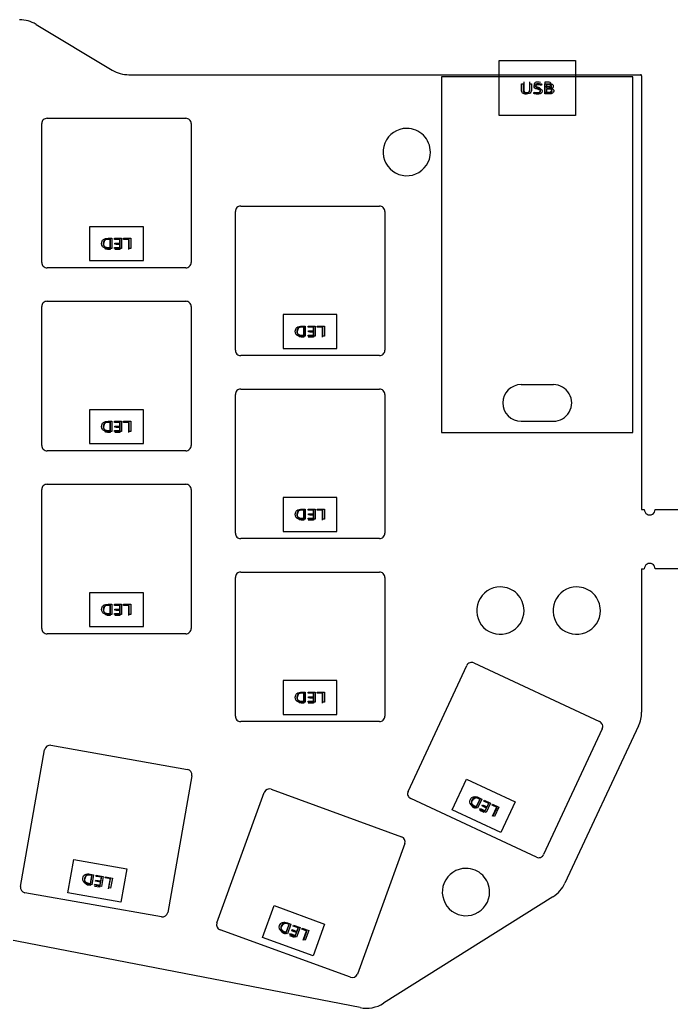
# Model space of a CAD drawing. Header units: millimetres. Extents: x 23 to 254, y 67 to 159.
# Drawn here: x 77.7 to 138.3, y 67.1 to 159 of the extents above; entities that cross this region are included whole.
import ezdxf

# ---------------------------------------------------------------- set-up
doc = ezdxf.new("R2010")
doc.units = ezdxf.units.MM
doc.layers.get('0').update_dxf_attribs({"linetype": 'CONTINUOUS'})

msp = doc.modelspace()

# ---------------------------------------------------------------- linework, layer by layer
at = {"color": 7}
for points in [[(79.2489, 158.5688), (86.3238, 154.3237)], [(87.8673, 153.8962), (135.4434, 153.8962)], [(135.5364, 153.7963), (135.5364, 113.4963)], [(124.35928, 152.44496), (124.35928, 153.058278), (124.51083, 153.058278), (124.51083, 152.44096)], [(124.5708, 153.2365), (124.5708, 152.427), (124.6184, 152.3317), (124.666, 152.2841), (124.7613, 152.2365), (124.9517, 152.2365), (125.047, 152.2841), (125.0946, 152.3317), (125.1422, 152.427), (125.1422, 153.2365)], [(125.13562, 152.442294), (125.13562, 153.058278), (125.28549, 153.058278), (125.28542, 152.44229)], [(125.5708, 152.2841), (125.7137, 152.2365), (125.9517, 152.2365), (126.047, 152.2841), (126.0946, 152.3317), (126.1422, 152.427), (126.1422, 152.5222), (126.0946, 152.6174), (126.047, 152.6651), (125.9517, 152.7127), (125.7613, 152.7603), (125.666, 152.8079), (125.6184, 152.8555), (125.5708, 152.9508), (125.5708, 153.046), (125.6184, 153.1412), (125.666, 153.1889), (125.7613, 153.2365), (125.9994, 153.2365), (126.1422, 153.1889)], [(126.25528, 153.018273), (126.20808, 152.915609)], [(126.94926, 152.106273), (126.5266, 152.106273), (126.5266, 153.058249), (126.87001, 153.058276)], [(126.9041, 152.7603), (127.047, 152.7127), (127.0946, 152.6651), (127.1422, 152.5698), (127.1422, 152.427), (127.0946, 152.3317), (127.047, 152.2841), (126.9517, 152.2365), (126.5708, 152.2365), (126.5708, 153.2365), (126.9041, 153.2365), (126.9994, 153.1889), (127.047, 153.1412), (127.0946, 153.046), (127.0946, 152.9508), (127.047, 152.8555), (126.9994, 152.8079), (126.9041, 152.7603), (126.5708, 152.7603)], [(126.87671, 152.95562), (126.67801, 152.95562), (126.67801, 152.652961), (126.90031, 152.652953)], [(127.09738, 152.611628), (127.09738, 152.604928)], [(125.52454, 152.138302), (125.52454, 152.252966)], [(126.28381, 152.360942), (126.284, 152.36096)], [(126.9087, 152.552955), (126.67803, 152.552953)], [(126.67803, 152.552953), (126.67803, 152.207628), (126.92052, 152.207628)], [(80.2644, 149.8478), (93.1644, 149.8478)], [(79.7644, 136.4478), (79.7644, 149.3478)], [(93.6644, 149.3478), (93.6644, 136.4478)], [(98.2644, 141.6928), (111.1644, 141.6928)], [(97.7644, 128.2928), (97.7644, 141.1928)], [(111.6644, 141.1928), (111.6644, 128.2928)], [(85.943225, 138.697602), (86.269135, 138.697602), (86.269135, 137.745626), (85.908833, 137.745626)], [(85.930123, 137.848292), (86.121738, 137.848292), (86.121738, 138.59494), (85.962878, 138.59494)], [(86.5477, 138.6526), (87.0239, 138.6526), (87.0239, 137.6526), (86.5477, 137.6526)], [(87.0239, 138.1288), (86.6906, 138.1288)], [(87.3573, 138.6526), (87.8334, 138.6526), (87.8334, 137.6526)], [(93.1644, 135.9478), (80.2644, 135.9478)], [(80.2644, 132.8478), (93.1644, 132.8478)], [(79.7644, 119.4478), (79.7644, 132.3478)], [(93.6644, 132.3478), (93.6644, 119.4478)], [(103.94323, 130.542601), (104.26913, 130.542601), (104.26913, 129.590625), (103.90883, 129.590625)], [(103.93012, 129.69329), (104.12174, 129.69329), (104.12174, 130.439938), (103.96288, 130.439938)], [(104.5477, 130.4976), (105.0239, 130.4976), (105.0239, 129.4976), (104.5477, 129.4976)], [(105.0239, 129.9738), (104.6906, 129.9738)], [(105.3573, 130.4976), (105.8334, 130.4976), (105.8334, 129.4976)], [(111.1644, 127.7928), (98.2644, 127.7928)], [(124.3327, 125.1038), (127.3327, 125.1038)], [(97.7644, 111.2928), (97.7644, 124.1928)], [(98.2644, 124.6928), (111.1644, 124.6928)], [(111.6644, 124.1928), (111.6644, 111.2928)], [(85.943225, 121.697602), (86.269135, 121.697602), (86.269135, 120.745626), (85.908833, 120.745626)], [(85.930123, 120.848292), (86.121738, 120.848292), (86.121738, 121.59494), (85.962878, 121.59494)], [(86.5477, 121.6526), (87.0239, 121.6526), (87.0239, 120.6526), (86.5477, 120.6526)], [(87.3573, 121.6526), (87.8334, 121.6526), (87.8334, 120.6526)], [(124.3327, 121.7038), (127.3327, 121.7038)], [(87.0239, 121.1288), (86.6906, 121.1288)], [(93.1644, 118.9478), (80.2644, 118.9478)], [(80.2644, 115.8478), (93.1644, 115.8478)], [(79.7644, 102.4478), (79.7644, 115.3478)], [(93.6644, 115.3478), (93.6644, 102.4478)], [(103.94323, 113.542601), (104.26913, 113.542601), (104.26913, 112.590625), (103.90883, 112.590625)], [(103.93012, 112.69329), (104.12174, 112.69329), (104.12174, 113.439938), (103.96288, 113.439938)], [(104.5477, 113.4976), (105.0239, 113.4976), (105.0239, 112.4976), (104.5477, 112.4976)], [(105.3573, 113.4976), (105.8334, 113.4976), (105.8334, 112.4976)], [(135.5364, 113.4963), (135.7864, 113.4963)], [(136.7864, 113.4963), (139.7864, 113.4963)], [(105.0239, 112.9738), (104.6906, 112.9738)], [(111.1644, 110.7928), (98.2644, 110.7928)], [(98.2644, 107.6928), (111.1644, 107.6928)], [(135.5364, 107.9963), (135.5364, 94.6646)], [(135.5364, 107.9963), (135.7864, 107.9963)], [(139.7864, 107.9963), (136.7864, 107.9963)], [(97.7644, 94.2928), (97.7644, 107.1928)], [(111.6644, 107.1928), (111.6644, 94.2928)], [(85.943225, 104.6976), (86.269135, 104.6976), (86.269135, 103.74563), (85.908833, 103.74563)], [(85.930123, 103.84832), (86.121738, 103.84832), (86.121738, 104.59497), (85.962878, 104.59497)], [(86.5477, 104.6526), (87.0239, 104.6526), (87.0239, 103.6526), (86.5477, 103.6526)], [(87.0239, 104.1288), (86.6906, 104.1288)], [(87.3573, 104.6526), (87.8334, 104.6526), (87.8334, 103.6526)], [(93.1644, 101.9478), (80.2644, 101.9478)], [(113.8226, 87.3134), (119.2743, 99.0048)], [(119.9388, 99.2466), (131.6302, 93.7949)], [(103.94323, 96.5426), (104.26913, 96.5426), (104.26913, 95.59063), (103.90883, 95.59063)], [(103.93012, 95.69332), (104.12174, 95.69332), (104.12174, 96.43997), (103.96288, 96.43997)], [(104.5477, 96.4976), (105.0239, 96.4976), (105.0239, 95.4976), (104.5477, 95.4976)], [(105.0239, 95.9738), (104.6906, 95.9738)], [(105.3573, 96.4976), (105.8334, 96.4976), (105.8334, 95.4976)], [(111.1644, 93.7928), (98.2644, 93.7928)], [(131.872, 93.1304), (126.4203, 81.439)], [(135.2528, 93.3913), (128.4103, 78.7941)], [(77.7917, 78.4824), (80.0317, 91.1865)], [(80.6109, 91.592), (93.315, 89.352)], [(93.7205, 88.7728), (91.4805, 76.0687)], [(101.0986, 87.5163), (113.2207, 83.1042)], [(96.0457, 75.0954), (100.4578, 87.2175)], [(125.7558, 81.1972), (114.0644, 86.6489)], [(120.373527, 86.741268), (120.668901, 86.603533), (120.266578, 85.740746), (119.940026, 85.893019)], [(120.002724, 85.977099), (120.176391, 85.896117), (120.491934, 86.572803), (120.347958, 86.63994)], [(120.9022, 86.4449), (121.3337, 86.2436), (120.9111, 85.3373), (120.4795, 85.5386)], [(121.1124, 85.7689), (120.8103, 85.9098)], [(121.6358, 86.1028), (122.0674, 85.9015), (121.6448, 84.9952)], [(109.3735, 67.221), (24.9673, 83.5267)], [(113.5195, 82.4634), (109.1074, 70.3413)], [(84.266885, 79.625127), (84.587843, 79.568533), (84.422536, 78.631025), (84.067708, 78.693591)], [(84.106507, 78.791024), (84.295211, 78.75775), (84.424865, 79.493057), (84.268418, 79.520643)], [(84.8548, 79.4759), (85.3238, 79.3932), (85.1501, 78.4084), (84.6811, 78.491)], [(85.652, 79.3353), (86.121, 79.2526), (85.9473, 78.2678)], [(85.2328, 78.8773), (84.9045, 78.9352)], [(90.9013, 75.6632), (78.1972, 77.9032)], [(127.2905, 77.5275), (111.5391, 67.6266)], [(102.621325, 75.096905), (102.92758, 74.985438), (102.601987, 74.090878), (102.263416, 74.214108)], [(102.318544, 74.303323), (102.498608, 74.237785), (102.753977, 74.939407), (102.604697, 74.993741)], [(103.174, 74.8472), (103.6215, 74.6844), (103.2795, 73.7447), (102.832, 73.9075)], [(103.9347, 74.5704), (104.3822, 74.4075), (104.0402, 73.4678)], [(108.4666, 70.0425), (96.3445, 74.4546)], [(103.4424, 74.1922), (103.1291, 74.3062)]]:
    msp.add_lwpolyline(points, dxfattribs=at)
for points in [[(122.2827, 155.2063), (129.3827, 155.2063), (129.3827, 150.1063), (122.2827, 150.1063)], [(134.7227, 153.6863), (116.9427, 153.6863), (116.9427, 120.6663), (134.7227, 120.6663)], [(113.7, 148.9072)], [(84.2144, 136.6228), (89.2144, 136.6228), (89.2144, 139.7728), (84.2144, 139.7728)], [(85.332353, 138.212279)], [(85.487935, 138.216283)], [(86.1192, 138.6526), (86.1192, 137.6526), (85.8811, 137.6526), (85.7382, 137.7002), (85.643, 137.7955), (85.5954, 137.8907), (85.5477, 138.0812), (85.5477, 138.224), (85.5954, 138.4145), (85.643, 138.5098), (85.7382, 138.605), (85.8811, 138.6526)], [(86.526259, 138.697602), (87.179715, 138.697602), (87.179715, 137.745626), (86.526259, 137.745626), (86.526259, 137.850957), (87.032319, 137.850957), (87.032319, 138.148283), (86.555738, 138.148283), (86.555738, 138.25228), (87.032319, 138.25228), (87.032319, 138.592272), (86.526259, 138.592272)], [(88.037888, 138.697602), (88.037888, 137.745626), (87.890492, 137.745626), (87.890492, 138.590938), (87.379519, 138.590938), (87.379519, 138.697602)], [(102.2144, 128.4678), (107.2144, 128.4678), (107.2144, 131.6178), (102.2144, 131.6178)], [(104.52626, 130.542601), (105.17971, 130.542601), (105.17971, 129.590625), (104.52626, 129.590625), (104.52626, 129.695956), (105.03232, 129.695956), (105.03232, 129.993282), (104.55574, 129.993282), (104.55574, 130.097279), (105.03232, 130.097279), (105.03232, 130.437271), (104.52626, 130.437271)], [(106.03789, 130.542601), (106.03789, 129.590625), (105.89049, 129.590625), (105.89049, 130.435937), (105.37952, 130.435937), (105.37952, 130.542601)], [(103.33237, 130.057278)], [(103.48793, 130.061281)], [(104.1192, 130.4976), (104.1192, 129.4976), (103.8811, 129.4976), (103.7382, 129.5452), (103.643, 129.6405), (103.5954, 129.7357), (103.5477, 129.9262), (103.5477, 130.069), (103.5954, 130.2595), (103.643, 130.3548), (103.7382, 130.45), (103.8811, 130.4976)], [(84.2144, 119.6228), (89.2144, 119.6228), (89.2144, 122.7728), (84.2144, 122.7728)], [(86.1192, 121.6526), (86.1192, 120.6526), (85.8811, 120.6526), (85.7382, 120.7002), (85.643, 120.7955), (85.5954, 120.8907), (85.5477, 121.0812), (85.5477, 121.224), (85.5954, 121.4145), (85.643, 121.5098), (85.7382, 121.605), (85.8811, 121.6526)], [(86.526259, 121.697602), (87.179715, 121.697602), (87.179715, 120.745626), (86.526259, 120.745626), (86.526259, 120.850957), (87.032319, 120.850957), (87.032319, 121.148283), (86.555738, 121.148283), (86.555738, 121.25228), (87.032319, 121.25228), (87.032319, 121.592272), (86.526259, 121.592272)], [(88.037888, 121.697602), (88.037888, 120.745626), (87.890492, 120.745626), (87.890492, 121.590938), (87.379519, 121.590938), (87.379519, 121.697602)], [(85.332353, 121.212279)], [(85.487935, 121.216283)], [(102.2144, 111.4678), (107.2144, 111.4678), (107.2144, 114.6178), (102.2144, 114.6178)], [(103.48793, 113.061281)], [(104.1192, 113.4976), (104.1192, 112.4976), (103.8811, 112.4976), (103.7382, 112.5452), (103.643, 112.6405), (103.5954, 112.7357), (103.5477, 112.9262), (103.5477, 113.069), (103.5954, 113.2595), (103.643, 113.3548), (103.7382, 113.45), (103.8811, 113.4976)], [(104.52626, 113.542601), (105.17971, 113.542601), (105.17971, 112.590625), (104.52626, 112.590625), (104.52626, 112.695956), (105.03232, 112.695956), (105.03232, 112.993282), (104.55574, 112.993282), (104.55574, 113.097279), (105.03232, 113.097279), (105.03232, 113.437271), (104.52626, 113.437271)], [(106.03789, 113.542601), (106.03789, 112.590625), (105.89049, 112.590625), (105.89049, 113.435937), (105.37952, 113.435937), (105.37952, 113.542601)], [(103.33237, 113.057278)], [(84.2144, 102.6228), (89.2144, 102.6228), (89.2144, 105.7728), (84.2144, 105.7728)], [(122.4, 106.3072)], [(129.5, 106.3072)], [(85.332353, 104.21225)], [(85.487935, 104.21631)], [(86.1192, 104.6526), (86.1192, 103.6526), (85.8811, 103.6526), (85.7382, 103.7002), (85.643, 103.7955), (85.5954, 103.8907), (85.5477, 104.0812), (85.5477, 104.224), (85.5954, 104.4145), (85.643, 104.5098), (85.7382, 104.605), (85.8811, 104.6526)], [(86.526259, 104.6976), (87.179715, 104.6976), (87.179715, 103.74563), (86.526259, 103.74563), (86.526259, 103.85096), (87.032319, 103.85096), (87.032319, 104.14828), (86.555738, 104.14828), (86.555738, 104.25228), (87.032319, 104.25228), (87.032319, 104.59227), (86.526259, 104.59227)], [(88.037888, 104.6976), (88.037888, 103.74563), (87.890492, 103.74563), (87.890492, 104.59094), (87.379519, 104.59094), (87.379519, 104.6976)], [(102.2144, 94.4678), (107.2144, 94.4678), (107.2144, 97.6178), (102.2144, 97.6178)], [(104.52626, 96.5426), (105.17971, 96.5426), (105.17971, 95.59063), (104.52626, 95.59063), (104.52626, 95.69596), (105.03232, 95.69596), (105.03232, 95.99328), (104.55574, 95.99328), (104.55574, 96.09728), (105.03232, 96.09728), (105.03232, 96.43727), (104.52626, 96.43727)], [(106.03789, 96.5426), (106.03789, 95.59063), (105.89049, 95.59063), (105.89049, 96.43594), (105.37952, 96.43594), (105.37952, 96.5426)], [(103.33237, 96.05725)], [(103.48793, 96.06131)], [(104.1192, 96.4976), (104.1192, 95.4976), (103.8811, 95.4976), (103.7382, 95.5452), (103.643, 95.6405), (103.5954, 95.7357), (103.5477, 95.9262), (103.5477, 96.069), (103.5954, 96.2595), (103.643, 96.3548), (103.7382, 96.45), (103.8811, 96.4976)], [(123.7924, 86.3331), (122.4611, 83.4783), (117.9296, 85.5914), (119.2608, 88.4462)], [(119.614782, 86.559552)], [(120.5137, 86.626), (120.0911, 85.7197), (119.8753, 85.8203), (119.766, 85.9239), (119.7199, 86.0504), (119.717, 86.1569), (119.7544, 86.3496), (119.8147, 86.4791), (119.9384, 86.6316), (120.0218, 86.6978), (120.1484, 86.7439), (120.298, 86.7266)], [(119.757492, 86.497485)], [(120.901931, 86.494869), (121.494167, 86.218705), (121.091843, 85.355918), (120.499607, 85.632082), (120.544122, 85.727544), (121.002768, 85.513673), (121.128425, 85.783146), (120.696497, 85.984557), (120.740449, 86.078813), (121.172377, 85.877402), (121.316063, 86.185538), (120.857417, 86.399408)], [(122.271934, 85.856027), (121.86961, 84.99324), (121.73602, 85.055534), (122.093263, 85.821645), (121.630167, 86.03759), (121.675248, 86.134266)], [(87.6755, 80.116), (87.1285, 77.0138), (82.2044, 77.8821), (82.7514, 80.9842)], [(119.2045, 80.1631)], [(83.581013, 79.253227)], [(83.734937, 79.230209)], [(84.4327, 79.5503), (84.2591, 78.5655), (84.0246, 78.6068), (83.8922, 78.6785), (83.8149, 78.7888), (83.7846, 78.8909), (83.7708, 79.0868), (83.7956, 79.2274), (83.8755, 79.4068), (83.939, 79.4923), (84.0493, 79.5695), (84.1983, 79.5916)], [(84.841061, 79.523884), (85.484591, 79.410413), (85.319283, 78.472905), (84.675753, 78.586376), (84.694044, 78.690106), (85.192416, 78.60223), (85.244045, 78.895033), (84.774705, 78.97779), (84.792764, 79.08021), (85.262104, 78.997453), (85.321143, 79.332278), (84.822771, 79.420154)], [(86.329726, 79.261393), (86.164419, 78.323885), (86.019262, 78.34948), (86.166048, 79.181948), (85.662838, 79.270677), (85.681359, 79.375717)], [(106.063, 74.9878), (104.9857, 72.0278), (100.2872, 73.7379), (101.3646, 76.6979)], [(101.881314, 74.849748)], [(102.7713, 74.9938), (102.4293, 74.0541), (102.2056, 74.1356), (102.0876, 74.2292), (102.0307, 74.3512), (102.0185, 74.457), (102.0389, 74.6523), (102.0878, 74.7865), (102.1977, 74.9492), (102.275, 75.0224), (102.3971, 75.0794), (102.5476, 75.0753)], [(102.028881, 74.800359)], [(103.169203, 74.897494), (103.783246, 74.674001), (103.457653, 73.779442), (102.84361, 74.002934), (102.879635, 74.101912), (103.355176, 73.92883), (103.456866, 74.208219), (103.009027, 74.371219), (103.044597, 74.468947), (103.492436, 74.305947), (103.608719, 74.625434), (103.133178, 74.798516)], [(104.589671, 74.380486), (104.264079, 73.485927), (104.125568, 73.536341), (104.414681, 74.330672), (103.934526, 74.505434), (103.971006, 74.605662)]]:
    msp.add_lwpolyline(points, close=True, dxfattribs=at)
for points in [[(79.2489, 158.5688), (78.782648, 158.848543), (78.249134, 158.996309), (77.7054, 158.9963)], [(86.3238, 154.3237), (86.790052, 154.043957), (87.323566, 153.896191), (87.8673, 153.8962)], [(135.510594, 153.865514), (135.493152, 153.88425), (135.468981, 153.895288), (135.4434, 153.8962)], [(135.5364, 153.7963), (135.537318, 153.821881), (135.528035, 153.846779), (135.510594, 153.865514)], [(125.53964, 152.828953), (125.53964, 152.87962), (125.555907, 152.92273), (125.58844, 152.958283)], [(125.61714, 152.65429), (125.565473, 152.696957), (125.53964, 152.755178), (125.53964, 152.828953)], [(125.58844, 152.958283), (125.620973, 152.994723), (125.66588, 153.022723), (125.72316, 153.042283)], [(125.84952, 152.546293), (125.74736, 152.575626), (125.6699, 152.611625), (125.61714, 152.65429)], [(125.75005, 152.927609), (125.71185, 152.902722), (125.69275, 152.869389), (125.69275, 152.827609)], [(125.69275, 152.827609), (125.69275, 152.795609), (125.701183, 152.768942), (125.71805, 152.747609)], [(125.71805, 152.747609), (125.734917, 152.726276), (125.762417, 152.707166), (125.80055, 152.690279)], [(125.72316, 153.042283), (125.78156, 153.061836), (125.848357, 153.071613), (125.92355, 153.071613)], [(125.92013, 152.966279), (125.84491, 152.966279), (125.788217, 152.953389), (125.75005, 152.927609)], [(125.80055, 152.690279), (125.83875, 152.673392), (125.89039, 152.655169), (125.95547, 152.635609)], [(126.07168, 152.951609), (126.023413, 152.961389), (125.972897, 152.966279), (125.92013, 152.966279)], [(125.92355, 153.071613), (125.98975, 153.071613), (126.05037, 153.066723), (126.10541, 153.056943)], [(125.95547, 152.635609), (126.026197, 152.615162), (126.085697, 152.592939), (126.13397, 152.568939)], [(126.20808, 152.915609), (126.166547, 152.929829), (126.12108, 152.941829), (126.07168, 152.951609)], [(126.10541, 153.056943), (126.16041, 153.047163), (126.210367, 153.034273), (126.25528, 153.018273)], [(126.87001, 153.058276), (127.020443, 153.058276), (127.133827, 153.040499), (127.21016, 153.004946)], [(127.09899, 152.92095), (127.05299, 152.944063), (126.978897, 152.95562), (126.87671, 152.95562)], [(126.90031, 152.652953), (127.00359, 152.652953), (127.074317, 152.665843), (127.11249, 152.691623)], [(127.26746, 152.682288), (127.228193, 152.645841), (127.1715, 152.622288), (127.09738, 152.611628)], [(127.09738, 152.604928), (127.147913, 152.598728), (127.19338, 152.587175), (127.23378, 152.570268)], [(127.16969, 152.808953), (127.16969, 152.8614), (127.146123, 152.898732), (127.09899, 152.92095)], [(127.11249, 152.691623), (127.150623, 152.71829), (127.16969, 152.7574), (127.16969, 152.808953)], [(127.21016, 153.004946), (127.287627, 152.970279), (127.32636, 152.909392), (127.32636, 152.822284)], [(127.32636, 152.822284), (127.32636, 152.766284), (127.306727, 152.719619), (127.26746, 152.682288)], [(124.47547, 152.188967), (124.39801, 152.253854), (124.35928, 152.339185), (124.35928, 152.44496)], [(124.81731, 152.092967), (124.667997, 152.092967), (124.55405, 152.124967), (124.47547, 152.188967)], [(124.51083, 152.44096), (124.51083, 152.363629), (124.536663, 152.30363), (124.58833, 152.260965)], [(124.58833, 152.260965), (124.64113, 152.218298), (124.720277, 152.196965), (124.82577, 152.196965)], [(125.08, 152.138297), (125.01152, 152.108077), (124.923957, 152.092967), (124.81731, 152.092967)], [(124.82577, 152.196965), (124.934663, 152.196965), (125.013247, 152.219632), (125.06152, 152.264965)], [(125.06152, 152.264965), (125.11092, 152.311185), (125.13562, 152.370295), (125.13562, 152.442294)], [(125.23492, 152.263628), (125.201253, 152.211181), (125.149613, 152.169404), (125.08, 152.138297)], [(125.28542, 152.44229), (125.28542, 152.376517), (125.268587, 152.316963), (125.23492, 152.263628)], [(125.52454, 152.252966), (125.56494, 152.238746), (125.614897, 152.225856), (125.67441, 152.214296)], [(125.66768, 152.104972), (125.610413, 152.112972), (125.5627, 152.124082), (125.52454, 152.138302)], [(125.8546, 152.092972), (125.78724, 152.092972), (125.724933, 152.096972), (125.66768, 152.104972)], [(125.67441, 152.214296), (125.73501, 152.202743), (125.797317, 152.196966), (125.86133, 152.196966)], [(126.0196, 152.487623), (125.9792, 152.50629), (125.922507, 152.525846), (125.84952, 152.546293)], [(126.16781, 152.163632), (126.09035, 152.116525), (125.985947, 152.092972), (125.8546, 152.092972)], [(125.86133, 152.196966), (125.951143, 152.196966), (126.0185, 152.210743), (126.0634, 152.238296)], [(126.1072, 152.428963), (126.090333, 152.450296), (126.061133, 152.46985), (126.0196, 152.487623)], [(126.0634, 152.238296), (126.1094, 152.265849), (126.1324, 152.303182), (126.1324, 152.350293)], [(126.1324, 152.350293), (126.1324, 152.381406), (126.124, 152.40763), (126.1072, 152.428963)], [(126.13397, 152.568939), (126.18337, 152.545826), (126.220417, 152.517826), (126.24511, 152.484939)], [(126.284, 152.36096), (126.284, 152.276518), (126.24527, 152.210742), (126.16781, 152.163632)], [(126.24511, 152.484939), (126.27091, 152.452052), (126.28381, 152.41072), (126.28381, 152.360942)], [(127.1394, 152.506285), (127.096733, 152.537398), (127.019833, 152.552955), (126.9087, 152.552955)], [(126.92052, 152.207628), (127.027167, 152.207628), (127.10126, 152.224071), (127.1428, 152.256958)], [(127.25406, 152.176943), (127.179967, 152.12983), (127.078367, 152.106273), (126.94926, 152.106273)], [(127.2051, 152.386288), (127.2051, 152.436061), (127.1832, 152.47606), (127.1394, 152.506285)], [(127.1428, 152.256958), (127.184333, 152.289845), (127.2051, 152.332955), (127.2051, 152.386288)], [(127.23378, 152.570268), (127.275313, 152.553381), (127.30788, 152.529381), (127.33148, 152.498268)], [(127.36688, 152.376938), (127.36688, 152.290718), (127.329273, 152.224053), (127.25406, 152.176943)], [(127.33148, 152.498268), (127.35508, 152.467161), (127.36688, 152.426718), (127.36688, 152.376938)], [(80.2644, 149.8478), (80.131792, 149.8478), (80.004615, 149.795122), (79.910847, 149.701353)], [(93.517953, 149.701353), (93.424185, 149.795122), (93.297008, 149.8478), (93.1644, 149.8478)], [(79.910847, 149.701353), (79.817078, 149.607585), (79.7644, 149.480408), (79.7644, 149.3478)], [(93.6644, 149.3478), (93.6644, 149.480408), (93.611722, 149.607585), (93.517953, 149.701353)], [(113.7, 148.9072), (112.810183, 148.9072), (112.007983, 148.371187), (111.667465, 147.549104)], [(115.255635, 148.262835), (114.843055, 148.675415), (114.283476, 148.9072), (113.7, 148.9072)], [(115.9, 146.7072), (115.9, 147.290676), (115.668215, 147.850255), (115.255635, 148.262835)], [(111.667465, 147.549104), (111.326947, 146.72702), (111.515169, 145.780761), (112.144365, 145.151565)], [(114.541904, 144.674665), (115.363987, 145.015183), (115.9, 145.817383), (115.9, 146.7072)], [(112.144365, 145.151565), (112.773561, 144.522369), (113.71982, 144.334147), (114.541904, 144.674665)], [(98.2644, 141.6928), (98.131792, 141.6928), (98.004615, 141.640122), (97.910847, 141.546353)], [(111.517953, 141.546353), (111.424185, 141.640122), (111.297008, 141.6928), (111.1644, 141.6928)], [(97.910847, 141.546353), (97.817078, 141.452585), (97.7644, 141.325408), (97.7644, 141.1928)], [(111.6644, 141.1928), (111.6644, 141.325408), (111.611722, 141.452585), (111.517953, 141.546353)], [(85.33235, 138.212281), (85.33235, 138.373166), (85.386395, 138.494497), (85.494486, 138.576272)], [(85.402773, 137.956286), (85.355826, 138.024729), (85.332353, 138.11006), (85.332353, 138.212279)], [(85.602576, 137.798956), (85.516322, 137.834509), (85.449721, 137.886953), (85.402773, 137.956286)], [(85.962878, 138.59494), (85.646249, 138.59494), (85.487935, 138.468721), (85.487935, 138.216283)], [(85.487935, 138.216281), (85.487935, 138.089173), (85.526695, 137.996287), (85.604214, 137.937622)], [(85.494486, 138.576272), (85.601485, 138.657159), (85.751064, 138.697602), (85.943225, 138.697602)], [(85.604214, 137.937622), (85.680642, 137.878069), (85.789278, 137.848292), (85.930123, 137.848292)], [(85.908833, 137.745626), (85.790916, 137.745626), (85.68883, 137.763403), (85.602576, 137.798956)], [(79.7644, 136.4478), (79.7644, 136.315192), (79.817078, 136.188015), (79.910847, 136.094247)], [(79.910847, 136.094247), (80.004615, 136.000478), (80.131792, 135.9478), (80.2644, 135.9478)], [(93.1644, 135.9478), (93.297008, 135.9478), (93.424185, 136.000478), (93.517953, 136.094247)], [(93.517953, 136.094247), (93.611722, 136.188015), (93.6644, 136.315192), (93.6644, 136.4478)], [(79.910847, 132.701353), (79.817078, 132.607585), (79.7644, 132.480408), (79.7644, 132.3478)], [(80.2644, 132.8478), (80.131792, 132.8478), (80.004615, 132.795122), (79.910847, 132.701353)], [(93.517953, 132.701353), (93.424185, 132.795122), (93.297008, 132.8478), (93.1644, 132.8478)], [(93.6644, 132.3478), (93.6644, 132.480408), (93.611722, 132.607585), (93.517953, 132.701353)], [(103.49449, 130.421271), (103.601483, 130.502158), (103.751063, 130.542601), (103.94323, 130.542601)], [(103.33235, 130.05728), (103.33235, 130.218165), (103.386397, 130.339495), (103.49449, 130.421271)], [(103.40277, 129.801284), (103.355837, 129.869727), (103.33237, 129.955059), (103.33237, 130.057278)], [(103.60258, 129.643955), (103.516327, 129.679508), (103.449723, 129.731951), (103.40277, 129.801284)], [(103.96288, 130.439938), (103.646247, 130.439938), (103.48793, 130.313719), (103.48793, 130.061281)], [(103.48793, 130.06128), (103.48793, 129.934172), (103.52669, 129.841285), (103.60421, 129.78262)], [(103.90883, 129.590625), (103.790917, 129.590625), (103.688833, 129.608402), (103.60258, 129.643955)], [(103.60421, 129.78262), (103.680643, 129.723067), (103.78928, 129.69329), (103.93012, 129.69329)], [(97.7644, 128.2928), (97.7644, 128.160192), (97.817078, 128.033015), (97.910847, 127.939247)], [(97.910847, 127.939247), (98.004615, 127.845478), (98.131792, 127.7928), (98.2644, 127.7928)], [(111.1644, 127.7928), (111.297008, 127.7928), (111.424185, 127.845478), (111.517953, 127.939247)], [(111.517953, 127.939247), (111.611722, 128.033015), (111.6644, 128.160192), (111.6644, 128.2928)], [(124.3327, 125.1038), (123.393816, 125.1038), (122.6327, 124.342684), (122.6327, 123.4038)], [(128.804943, 124.2538), (128.501268, 124.779782), (127.940052, 125.1038), (127.3327, 125.1038)], [(97.910847, 124.546353), (97.817078, 124.452585), (97.7644, 124.325408), (97.7644, 124.1928)], [(98.2644, 124.6928), (98.131792, 124.6928), (98.004615, 124.640122), (97.910847, 124.546353)], [(111.517953, 124.546353), (111.424185, 124.640122), (111.297008, 124.6928), (111.1644, 124.6928)], [(111.6644, 124.1928), (111.6644, 124.325408), (111.611722, 124.452585), (111.517953, 124.546353)], [(128.804943, 122.5538), (129.108619, 123.079782), (129.108619, 123.727818), (128.804943, 124.2538)], [(122.6327, 123.4038), (122.6327, 122.464916), (123.393816, 121.7038), (124.3327, 121.7038)], [(127.3327, 121.7038), (127.940052, 121.7038), (128.501268, 122.027818), (128.804943, 122.5538)], [(85.33235, 121.212281), (85.33235, 121.373166), (85.386395, 121.494497), (85.494486, 121.576272)], [(85.962878, 121.59494), (85.646249, 121.59494), (85.487935, 121.468721), (85.487935, 121.216283)], [(85.494486, 121.576272), (85.601485, 121.657159), (85.751064, 121.697602), (85.943225, 121.697602)], [(85.402773, 120.956286), (85.355826, 121.024729), (85.332353, 121.11006), (85.332353, 121.212279)], [(85.602576, 120.798956), (85.516322, 120.834509), (85.449721, 120.886953), (85.402773, 120.956286)], [(85.487935, 121.216281), (85.487935, 121.089173), (85.526695, 120.996287), (85.604214, 120.937622)], [(85.908833, 120.745626), (85.790916, 120.745626), (85.68883, 120.763403), (85.602576, 120.798956)], [(85.604214, 120.937622), (85.680642, 120.878069), (85.789278, 120.848292), (85.930123, 120.848292)], [(79.7644, 119.4478), (79.7644, 119.315192), (79.817078, 119.188015), (79.910847, 119.094247)], [(79.910847, 119.094247), (80.004615, 119.000478), (80.131792, 118.9478), (80.2644, 118.9478)], [(93.1644, 118.9478), (93.297008, 118.9478), (93.424185, 119.000478), (93.517953, 119.094247)], [(93.517953, 119.094247), (93.611722, 119.188015), (93.6644, 119.315192), (93.6644, 119.4478)], [(80.2644, 115.8478), (80.131792, 115.8478), (80.004615, 115.795122), (79.910847, 115.701353)], [(93.517953, 115.701353), (93.424185, 115.795122), (93.297008, 115.8478), (93.1644, 115.8478)], [(79.910847, 115.701353), (79.817078, 115.607585), (79.7644, 115.480408), (79.7644, 115.3478)], [(93.6644, 115.3478), (93.6644, 115.480408), (93.611722, 115.607585), (93.517953, 115.701353)], [(103.33235, 113.05728), (103.33235, 113.218165), (103.386397, 113.339495), (103.49449, 113.421271)], [(103.96288, 113.439938), (103.646247, 113.439938), (103.48793, 113.313719), (103.48793, 113.061281)], [(103.48793, 113.06128), (103.48793, 112.934172), (103.52669, 112.841285), (103.60421, 112.78262)], [(103.49449, 113.421271), (103.601483, 113.502158), (103.751063, 113.542601), (103.94323, 113.542601)], [(135.7864, 113.4963), (135.7864, 113.317667), (135.881699, 113.152604), (136.0364, 113.063287)], [(136.0364, 113.063287), (136.191101, 112.973971), (136.381699, 112.973971), (136.5364, 113.063287)], [(136.5364, 113.063287), (136.691101, 113.152604), (136.7864, 113.317667), (136.7864, 113.4963)], [(103.40277, 112.801284), (103.355837, 112.869727), (103.33237, 112.955059), (103.33237, 113.057278)], [(103.60258, 112.643955), (103.516327, 112.679508), (103.449723, 112.731951), (103.40277, 112.801284)], [(103.90883, 112.590625), (103.790917, 112.590625), (103.688833, 112.608402), (103.60258, 112.643955)], [(103.60421, 112.78262), (103.680643, 112.723067), (103.78928, 112.69329), (103.93012, 112.69329)], [(97.7644, 111.2928), (97.7644, 111.160192), (97.817078, 111.033015), (97.910847, 110.939247)], [(111.517953, 110.939247), (111.611722, 111.033015), (111.6644, 111.160192), (111.6644, 111.2928)], [(97.910847, 110.939247), (98.004615, 110.845478), (98.131792, 110.7928), (98.2644, 110.7928)], [(111.1644, 110.7928), (111.297008, 110.7928), (111.424185, 110.845478), (111.517953, 110.939247)], [(136.5364, 108.429313), (136.381699, 108.518629), (136.191101, 108.518629), (136.0364, 108.429313)], [(97.910847, 107.546353), (97.817078, 107.452585), (97.7644, 107.325408), (97.7644, 107.1928)], [(98.2644, 107.6928), (98.131792, 107.6928), (98.004615, 107.640122), (97.910847, 107.546353)], [(111.517953, 107.546353), (111.424185, 107.640122), (111.297008, 107.6928), (111.1644, 107.6928)], [(111.6644, 107.1928), (111.6644, 107.325408), (111.611722, 107.452585), (111.517953, 107.546353)], [(136.0364, 108.429313), (135.881699, 108.339996), (135.7864, 108.174933), (135.7864, 107.9963)], [(136.7864, 107.9963), (136.7864, 108.174933), (136.691101, 108.339996), (136.5364, 108.429313)], [(122.4, 106.3072), (121.510183, 106.3072), (120.707983, 105.771187), (120.367465, 104.949104)], [(123.955635, 105.662835), (123.543055, 106.075415), (122.983476, 106.3072), (122.4, 106.3072)], [(129.5, 106.3072), (128.610183, 106.3072), (127.807983, 105.771187), (127.467465, 104.949104)], [(131.055635, 105.662835), (130.643055, 106.075415), (130.083476, 106.3072), (129.5, 106.3072)], [(120.367465, 104.949104), (120.026947, 104.12702), (120.215169, 103.180761), (120.844365, 102.551565)], [(124.6, 104.1072), (124.6, 104.690676), (124.368215, 105.250255), (123.955635, 105.662835)], [(127.467465, 104.949104), (127.126947, 104.12702), (127.315169, 103.180761), (127.944365, 102.551565)], [(131.7, 104.1072), (131.7, 104.690676), (131.468215, 105.250255), (131.055635, 105.662835)], [(85.33235, 104.21228), (85.33235, 104.373167), (85.386395, 104.494497), (85.494486, 104.57627)], [(85.402773, 103.95626), (85.355826, 104.0247), (85.332353, 104.11003), (85.332353, 104.21225)], [(85.602576, 103.79893), (85.516322, 103.834463), (85.449721, 103.886907), (85.402773, 103.95626)], [(85.962878, 104.59497), (85.646249, 104.59497), (85.487935, 104.46875), (85.487935, 104.21631)], [(85.487935, 104.21628), (85.487935, 104.089173), (85.526695, 103.996287), (85.604214, 103.93762)], [(85.494486, 104.57627), (85.601485, 104.657157), (85.751064, 104.6976), (85.943225, 104.6976)], [(85.604214, 103.93762), (85.680642, 103.878087), (85.789278, 103.84832), (85.930123, 103.84832)], [(123.241904, 102.074665), (124.063987, 102.415183), (124.6, 103.217383), (124.6, 104.1072)], [(130.341904, 102.074665), (131.163987, 102.415183), (131.7, 103.217383), (131.7, 104.1072)], [(85.908833, 103.74563), (85.790916, 103.74563), (85.68883, 103.763397), (85.602576, 103.79893)], [(79.7644, 102.4478), (79.7644, 102.315192), (79.817078, 102.188015), (79.910847, 102.094247)], [(79.910847, 102.094247), (80.004615, 102.000478), (80.131792, 101.9478), (80.2644, 101.9478)], [(93.1644, 101.9478), (93.297008, 101.9478), (93.424185, 102.000478), (93.517953, 102.094247)], [(93.517953, 102.094247), (93.611722, 102.188015), (93.6644, 102.315192), (93.6644, 102.4478)], [(120.844365, 102.551565), (121.473561, 101.922369), (122.41982, 101.734147), (123.241904, 102.074665)], [(127.944365, 102.551565), (128.573561, 101.922369), (129.51982, 101.734147), (130.341904, 102.074665)], [(119.9388, 99.2466), (119.818618, 99.302657), (119.681089, 99.308674), (119.55647, 99.263328)], [(119.55647, 99.263328), (119.431851, 99.217981), (119.330351, 99.124985), (119.2743, 99.0048)], [(103.49449, 96.42127), (103.601483, 96.502157), (103.751063, 96.5426), (103.94323, 96.5426)], [(103.33235, 96.05728), (103.33235, 96.218167), (103.386397, 96.339497), (103.49449, 96.42127)], [(103.40277, 95.80126), (103.355837, 95.8697), (103.33237, 95.95503), (103.33237, 96.05725)], [(103.60258, 95.64393), (103.516327, 95.679463), (103.449723, 95.731907), (103.40277, 95.80126)], [(103.96288, 96.43997), (103.646247, 96.43997), (103.48793, 96.31375), (103.48793, 96.06131)], [(103.48793, 96.06128), (103.48793, 95.934173), (103.52669, 95.841287), (103.60421, 95.78262)], [(103.90883, 95.59063), (103.790917, 95.59063), (103.688833, 95.608397), (103.60258, 95.64393)], [(103.60421, 95.78262), (103.680643, 95.723087), (103.78928, 95.69332), (103.93012, 95.69332)], [(97.7644, 94.2928), (97.7644, 94.160192), (97.817078, 94.033015), (97.910847, 93.939247)], [(97.910847, 93.939247), (98.004615, 93.845478), (98.131792, 93.7928), (98.2644, 93.7928)], [(111.1644, 93.7928), (111.297008, 93.7928), (111.424185, 93.845478), (111.517953, 93.939247)], [(111.517953, 93.939247), (111.611722, 94.033015), (111.6644, 94.160192), (111.6644, 94.2928)], [(131.888728, 93.51273), (131.843381, 93.637349), (131.750385, 93.738849), (131.6302, 93.7949)], [(135.2527, 93.3913), (135.439519, 93.789786), (135.536376, 94.224495), (135.5364, 94.6646)], [(131.872, 93.1304), (131.928057, 93.250582), (131.934074, 93.388111), (131.888728, 93.51273)], [(80.6109, 91.592), (80.338989, 91.639938), (80.07969, 91.458402), (80.0317, 91.1865)], [(93.7205, 88.7728), (93.768438, 89.044711), (93.586902, 89.30401), (93.315, 89.352)], [(101.0986, 87.5163), (100.839138, 87.610713), (100.552261, 87.476944), (100.4578, 87.2175)], [(113.8226, 87.3134), (113.766543, 87.193218), (113.760526, 87.055689), (113.805872, 86.93107)], [(113.805872, 86.93107), (113.851219, 86.806451), (113.944215, 86.704951), (114.0644, 86.6489)], [(119.570395, 86.297785), (119.556786, 86.379653), (119.571582, 86.466909), (119.614782, 86.559552)], [(119.614776, 86.559588), (119.68277, 86.705401), (119.783029, 86.792522), (119.915554, 86.820951)], [(119.757479, 86.497458), (119.703762, 86.38226), (119.699634, 86.281695), (119.745098, 86.195764)], [(120.347958, 86.63994), (120.060997, 86.773752), (119.864175, 86.726267), (119.757492, 86.497485)], [(119.915554, 86.820951), (120.046713, 86.84904), (120.19937, 86.822478), (120.373527, 86.741268)], [(119.684994, 86.070752), (119.621839, 86.139408), (119.58364, 86.215086), (119.570395, 86.297785)], [(119.940026, 85.893019), (119.83316, 85.942851), (119.748149, 86.002096), (119.684994, 86.070752)], [(119.745098, 86.195764), (119.789204, 86.109509), (119.875079, 86.036621), (120.002724, 85.977099)], [(113.5195, 82.4634), (113.613913, 82.722862), (113.480144, 83.009739), (113.2207, 83.1042)], [(125.7558, 81.1972), (125.875982, 81.141143), (126.013511, 81.135126), (126.13813, 81.180472)], [(126.13813, 81.180472), (126.262749, 81.225819), (126.364249, 81.318815), (126.4203, 81.439)], [(119.2045, 80.1631), (118.314683, 80.1631), (117.512483, 79.627087), (117.171965, 78.805004)], [(120.760135, 79.518735), (120.347555, 79.931315), (119.787976, 80.1631), (119.2045, 80.1631)], [(83.605911, 78.988898), (83.571562, 79.06445), (83.563262, 79.15256), (83.581013, 79.253227)], [(83.581016, 79.253257), (83.608954, 79.411699), (83.683247, 79.521801), (83.803895, 79.583562)], [(83.734932, 79.230179), (83.71286, 79.105003), (83.734901, 79.006797), (83.801056, 78.935561)], [(84.268418, 79.520643), (83.9566, 79.575625), (83.778773, 79.478813), (83.734937, 79.230209)], [(83.803895, 79.583562), (83.923314, 79.64464), (84.077644, 79.658495), (84.266885, 79.625127)], [(121.4045, 77.9631), (121.4045, 78.546576), (121.172715, 79.106155), (120.760135, 79.518735)], [(77.7917, 78.4824), (77.743762, 78.210489), (77.925298, 77.95119), (78.1972, 77.9032)], [(83.775359, 78.799262), (83.696586, 78.849234), (83.640103, 78.912445), (83.605911, 78.988898)], [(84.067708, 78.693591), (83.951582, 78.714067), (83.854133, 78.749291), (83.775359, 78.799262)], [(83.801056, 78.935561), (83.865984, 78.86366), (83.967801, 78.815482), (84.106507, 78.791024)], [(117.171965, 78.805004), (116.831447, 77.98292), (117.019669, 77.036661), (117.648865, 76.407465)], [(127.2905, 77.5275), (127.777476, 77.833615), (128.16618, 78.273276), (128.4103, 78.7941)], [(120.046404, 75.930565), (120.868487, 76.271083), (121.4045, 77.073283), (121.4045, 77.9631)], [(117.648865, 76.407465), (118.278061, 75.778269), (119.22432, 75.590047), (120.046404, 75.930565)], [(90.9013, 75.6632), (91.173211, 75.615262), (91.43251, 75.796798), (91.4805, 76.0687)], [(96.0457, 75.0954), (95.951287, 74.835938), (96.085056, 74.549061), (96.3445, 74.4546)], [(101.859914, 74.585118), (101.839219, 74.665483), (101.846352, 74.753693), (101.881314, 74.849748)], [(101.993865, 74.368937), (101.92496, 74.43183), (101.88031, 74.503891), (101.859914, 74.585118)], [(101.881305, 74.849783), (101.936332, 75.000967), (102.028613, 75.096496), (102.15815, 75.13637)], [(102.028871, 74.800331), (101.985398, 74.680889), (101.990051, 74.580348), (102.042831, 74.498706)], [(102.604697, 74.993741), (102.307159, 75.102035), (102.115221, 75.037575), (102.028881, 74.800359)], [(102.042831, 74.498706), (102.094287, 74.416623), (102.186191, 74.351496), (102.318544, 74.303323)], [(102.15815, 75.13637), (102.286362, 75.175783), (102.440753, 75.162628), (102.621325, 75.096905)], [(102.263416, 74.214108), (102.152613, 74.254437), (102.062763, 74.306046), (101.993865, 74.368937)], [(108.4666, 70.0425), (108.726062, 69.948087), (109.012939, 70.081856), (109.1074, 70.3413)], [(109.3735, 67.221), (110.120682, 67.076656), (110.894798, 67.221642), (111.5391, 67.6266)]]:
    msp.add_open_spline(points, degree=3, dxfattribs=at)

doc.saveas('drawing.dxf')
